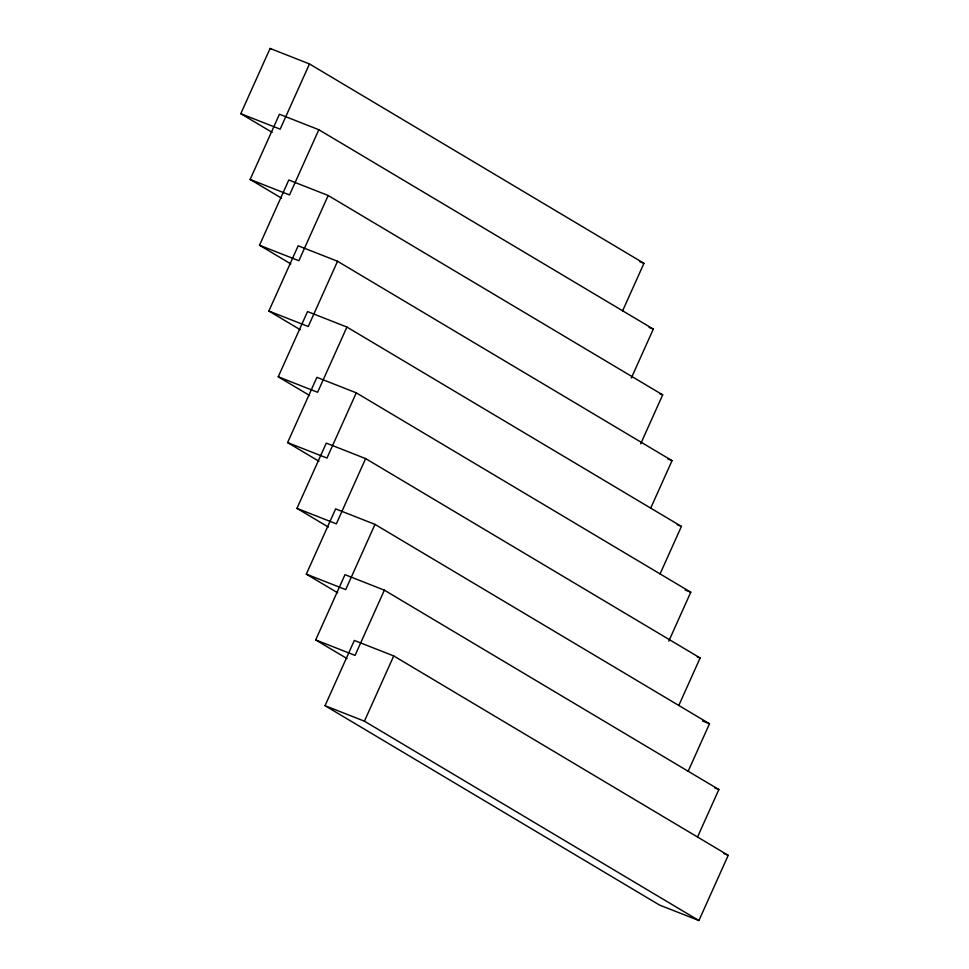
<?xml version="1.0" encoding="UTF-8"?>
<svg xmlns="http://www.w3.org/2000/svg" width="969" height="969" viewBox="0 0 969 969"><rect width="100%" height="100%" fill="white"/><g stroke="black" fill="none" stroke-linecap="round" stroke-linejoin="round"><path stroke-width="1.45" d="M272.144 132.378L240.784 113.688L270.085 48.45L309.474 63.942L643.961 263.314L622.595 310.879M281.507 198.148L250.147 179.459L279.447 114.233L318.825 129.713L653.324 329.085L631.34 378.007M309.474 63.942L280.162 129.168L240.784 113.688M290.87 263.931L259.51 245.242L288.81 180.004L328.188 195.496L662.687 394.868L640.703 443.79M318.825 129.713L289.525 194.951L250.147 179.459M300.233 329.714L268.873 311.025L298.173 245.787L337.551 261.267L672.038 460.65L650.671 508.216M328.188 195.496L298.888 260.722L259.51 245.242M309.595 395.485L278.236 376.796L307.536 311.57L346.914 327.05L681.401 526.421L660.034 573.987M337.551 261.267L308.251 326.505L268.873 311.025M318.958 461.268L287.599 442.579L316.899 377.341L356.277 392.833L690.764 592.204L668.792 641.127M346.914 327.05L317.614 392.288L278.236 376.796M328.309 527.051L296.962 508.35L326.262 443.124L365.64 458.603L700.127 657.975L678.76 705.541M356.277 392.833L326.977 458.058L287.599 442.579M337.672 592.822L306.313 574.132L335.625 508.895L375.003 524.386L709.49 723.758L688.123 771.324M365.64 458.603L336.34 523.841L296.962 508.35M347.035 658.605L315.676 639.915L344.988 574.678L384.366 590.169L718.853 789.541L697.486 837.107M375.003 524.386L345.703 589.624L306.313 574.132M325.039 705.686L354.339 640.461L393.729 655.94L728.216 855.312L698.915 920.55L659.526 905.058L325.039 705.686L364.417 721.178L698.915 920.55M384.366 590.169L355.066 655.395L315.676 639.915M364.417 721.178L393.729 655.94M639.734 261.654L643.961 263.314M649.097 327.425L653.324 329.085M659.865 393.765L662.687 394.868M667.823 458.991L672.038 460.65M677.186 524.762L681.401 526.421M685.144 589.988L690.764 592.204M697.317 656.873L700.127 657.975M702.452 720.997L709.49 723.758M714.637 787.882L718.853 789.541M723.988 853.653L728.216 855.312M270.085 48.45L271.829 49.492"/></g></svg>
